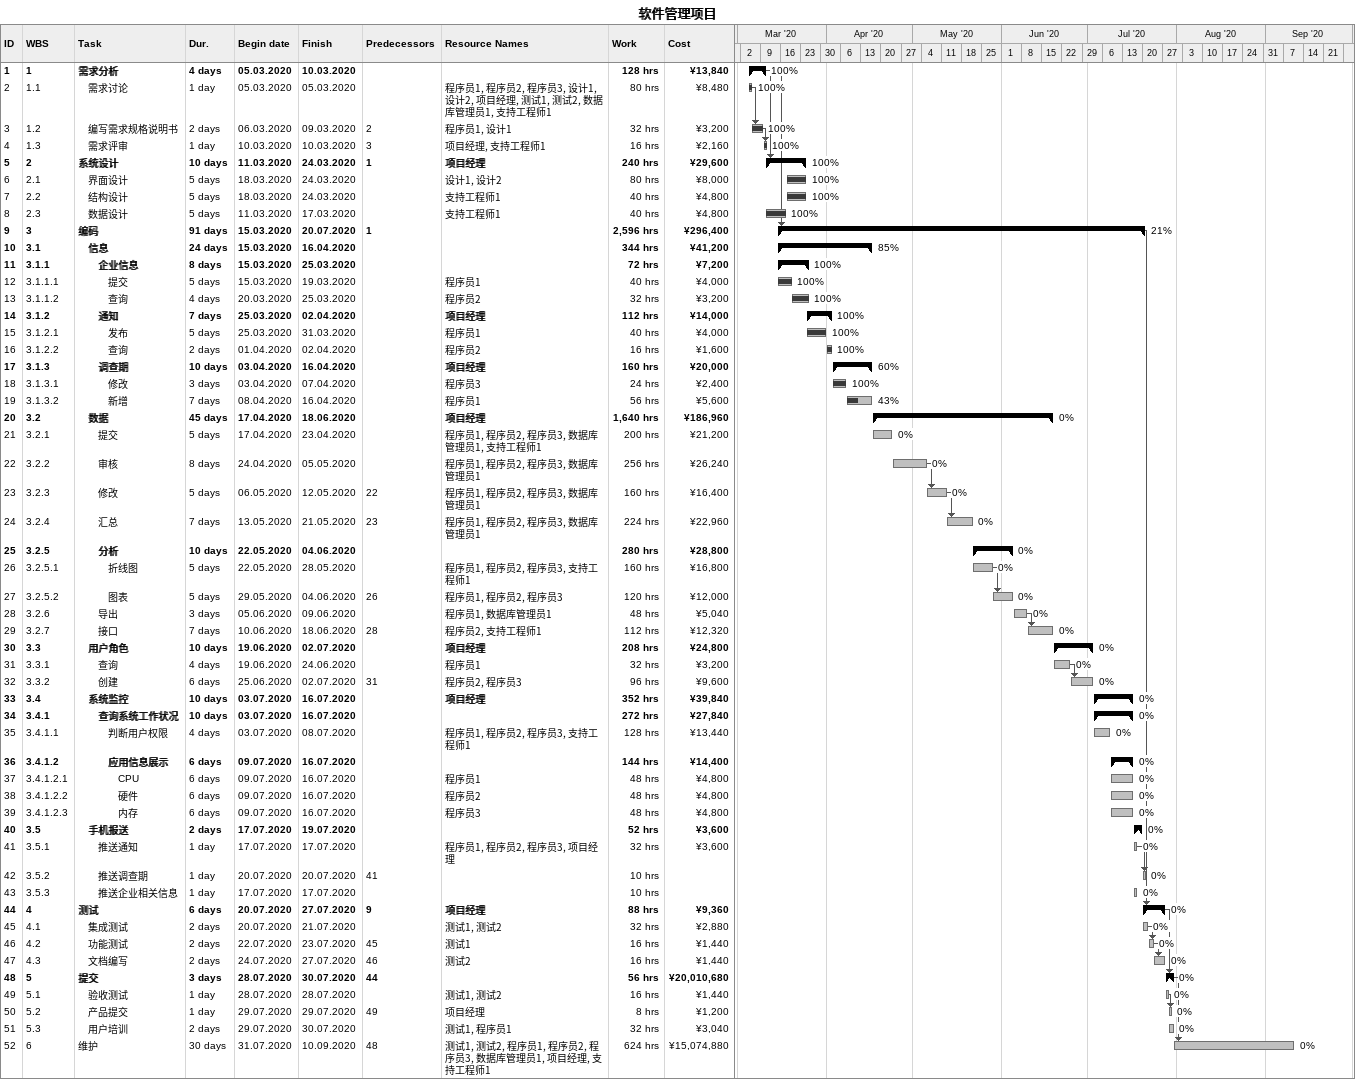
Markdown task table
软件管理项目

| ID | WBS | Task | Duration | Start | Finish | Predecessors | Resources | % complete | Work (h) | Cost (¥) |
|---|---|---|---|---|---|---|---|---|---|---|
| 1 | 1 | **需求分析** | 4d | 2020-03-05 | 2020-03-10 |  |  | 100 | 128 | 13840 |
| 2 | 1.1 | 需求讨论 | 1d | 2020-03-05 | 2020-03-05 |  | 程序员1, 程序员2, 程序员3, 设计1, 设计2, 项目经理, 测试1, 测试2, 数据库管理员1, 支持工程师1 | 100 | 80 | 8480 |
| 3 | 1.2 | 编写需求规格说明书 | 2d | 2020-03-06 | 2020-03-09 | 2 | 程序员1, 设计1 | 100 | 32 | 3200 |
| 4 | 1.3 | 需求评审 | 1d | 2020-03-10 | 2020-03-10 | 3 | 项目经理, 支持工程师1 | 100 | 16 | 2160 |
| 5 | 2 | **系统设计** | 10d | 2020-03-11 | 2020-03-24 | 1 | 项目经理 | 100 | 240 | 29600 |
| 6 | 2.1 | 界面设计 | 5d | 2020-03-18 | 2020-03-24 |  | 设计1, 设计2 | 100 | 80 | 8000 |
| 7 | 2.2 | 结构设计 | 5d | 2020-03-18 | 2020-03-24 |  | 支持工程师1 | 100 | 40 | 4800 |
| 8 | 2.3 | 数据设计 | 5d | 2020-03-11 | 2020-03-17 |  | 支持工程师1 | 100 | 40 | 4800 |
| 9 | 3 | **编码** | 91d | 2020-03-15 | 2020-07-20 | 1 |  | 21 | 2596 | 296400 |
| 10 | 3.1 | **信息** | 24d | 2020-03-15 | 2020-04-16 |  |  | 85 | 344 | 41200 |
| 11 | 3.1.1 | **企业信息** | 8d | 2020-03-15 | 2020-03-25 |  |  | 100 | 72 | 7200 |
| 12 | 3.1.1.1 | 提交 | 5d | 2020-03-15 | 2020-03-19 |  | 程序员1 | 100 | 40 | 4000 |
| 13 | 3.1.1.2 | 查询 | 4d | 2020-03-20 | 2020-03-25 |  | 程序员2 | 100 | 32 | 3200 |
| 14 | 3.1.2 | **通知** | 7d | 2020-03-25 | 2020-04-02 |  | 项目经理 | 100 | 112 | 14000 |
| 15 | 3.1.2.1 | 发布 | 5d | 2020-03-25 | 2020-03-31 |  | 程序员1 | 100 | 40 | 4000 |
| 16 | 3.1.2.2 | 查询 | 2d | 2020-04-01 | 2020-04-02 |  | 程序员2 | 100 | 16 | 1600 |
| 17 | 3.1.3 | **调查期** | 10d | 2020-04-03 | 2020-04-16 |  | 项目经理 | 60 | 160 | 20000 |
| 18 | 3.1.3.1 | 修改 | 3d | 2020-04-03 | 2020-04-07 |  | 程序员3 | 100 | 24 | 2400 |
| 19 | 3.1.3.2 | 新增 | 7d | 2020-04-08 | 2020-04-16 |  | 程序员1 | 43 | 56 | 5600 |
| 20 | 3.2 | **数据** | 45d | 2020-04-17 | 2020-06-18 |  | 项目经理 | 0 | 1640 | 186960 |
| 21 | 3.2.1 | 提交 | 5d | 2020-04-17 | 2020-04-23 |  | 程序员1, 程序员2, 程序员3, 数据库管理员1, 支持工程师1 | 0 | 200 | 21200 |
| 22 | 3.2.2 | 审核 | 8d | 2020-04-24 | 2020-05-05 |  | 程序员1, 程序员2, 程序员3, 数据库管理员1 | 0 | 256 | 26240 |
| 23 | 3.2.3 | 修改 | 5d | 2020-05-06 | 2020-05-12 | 22 | 程序员1, 程序员2, 程序员3, 数据库管理员1 | 0 | 160 | 16400 |
| 24 | 3.2.4 | 汇总 | 7d | 2020-05-13 | 2020-05-21 | 23 | 程序员1, 程序员2, 程序员3, 数据库管理员1 | 0 | 224 | 22960 |
| 25 | 3.2.5 | **分析** | 10d | 2020-05-22 | 2020-06-04 |  |  | 0 | 280 | 28800 |
| 26 | 3.2.5.1 | 折线图 | 5d | 2020-05-22 | 2020-05-28 |  | 程序员1, 程序员2, 程序员3, 支持工程师1 | 0 | 160 | 16800 |
| 27 | 3.2.5.2 | 图表 | 5d | 2020-05-29 | 2020-06-04 | 26 | 程序员1, 程序员2, 程序员3 | 0 | 120 | 12000 |
| 28 | 3.2.6 | 导出 | 3d | 2020-06-05 | 2020-06-09 |  | 程序员1, 数据库管理员1 | 0 | 48 | 5040 |
| 29 | 3.2.7 | 接口 | 7d | 2020-06-10 | 2020-06-18 | 28 | 程序员2, 支持工程师1 | 0 | 112 | 12320 |
| 30 | 3.3 | **用户角色** | 10d | 2020-06-19 | 2020-07-02 |  | 项目经理 | 0 | 208 | 24800 |
| 31 | 3.3.1 | 查询 | 4d | 2020-06-19 | 2020-06-24 |  | 程序员1 | 0 | 32 | 3200 |
| 32 | 3.3.2 | 创建 | 6d | 2020-06-25 | 2020-07-02 | 31 | 程序员2, 程序员3 | 0 | 96 | 9600 |
| 33 | 3.4 | **系统监控** | 10d | 2020-07-03 | 2020-07-16 |  | 项目经理 | 0 | 352 | 39840 |
| 34 | 3.4.1 | **查询系统工作状况** | 10d | 2020-07-03 | 2020-07-16 |  |  | 0 | 272 | 27840 |
| 35 | 3.4.1.1 | 判断用户权限 | 4d | 2020-07-03 | 2020-07-08 |  | 程序员1, 程序员2, 程序员3, 支持工程师1 | 0 | 128 | 13440 |
| 36 | 3.4.1.2 | **应用信息展示** | 6d | 2020-07-09 | 2020-07-16 |  |  | 0 | 144 | 14400 |
| 37 | 3.4.1.2.1 | CPU | 6d | 2020-07-09 | 2020-07-16 |  | 程序员1 | 0 | 48 | 4800 |
| 38 | 3.4.1.2.2 | 硬件 | 6d | 2020-07-09 | 2020-07-16 |  | 程序员2 | 0 | 48 | 4800 |
| 39 | 3.4.1.2.3 | 内存 | 6d | 2020-07-09 | 2020-07-16 |  | 程序员3 | 0 | 48 | 4800 |
| 40 | 3.5 | **手机报送** | 2d | 2020-07-17 | 2020-07-19 |  |  | 0 | 52 | 3600 |
| 41 | 3.5.1 | 推送通知 | 1d | 2020-07-17 | 2020-07-17 |  | 程序员1, 程序员2, 程序员3, 项目经理 | 0 | 32 | 3600 |
| 42 | 3.5.2 | 推送调查期 | 1d | 2020-07-20 | 2020-07-20 | 41 |  | 0 | 10 |  |
| 43 | 3.5.3 | 推送企业相关信息 | 1d | 2020-07-17 | 2020-07-17 |  |  | 0 | 10 |  |
| 44 | 4 | **测试** | 6d | 2020-07-20 | 2020-07-27 | 9 | 项目经理 | 0 | 88 | 9360 |
| 45 | 4.1 | 集成测试 | 2d | 2020-07-20 | 2020-07-21 |  | 测试1, 测试2 | 0 | 32 | 2880 |
| 46 | 4.2 | 功能测试 | 2d | 2020-07-22 | 2020-07-23 | 45 | 测试1 | 0 | 16 | 1440 |
| 47 | 4.3 | 文档编写 | 2d | 2020-07-24 | 2020-07-27 | 46 | 测试2 | 0 | 16 | 1440 |
| 48 | 5 | **提交** | 3d | 2020-07-28 | 2020-07-30 | 44 |  | 0 | 56 | 20010680 |
| 49 | 5.1 | 验收测试 | 1d | 2020-07-28 | 2020-07-28 |  | 测试1, 测试2 | 0 | 16 | 1440 |
| 50 | 5.2 | 产品提交 | 1d | 2020-07-29 | 2020-07-29 | 49 | 项目经理 | 0 | 8 | 1200 |
| 51 | 5.3 | 用户培训 | 2d | 2020-07-29 | 2020-07-30 |  | 测试1, 程序员1 | 0 | 32 | 3040 |
| 52 | 6 | 维护 | 30d | 2020-07-31 | 2020-09-10 | 48 | 测试1, 测试2, 程序员1, 程序员2, 程序员3, 数据库管理员1, 项目经理, 支持工程师1 | 0 | 624 | 15074880 |
